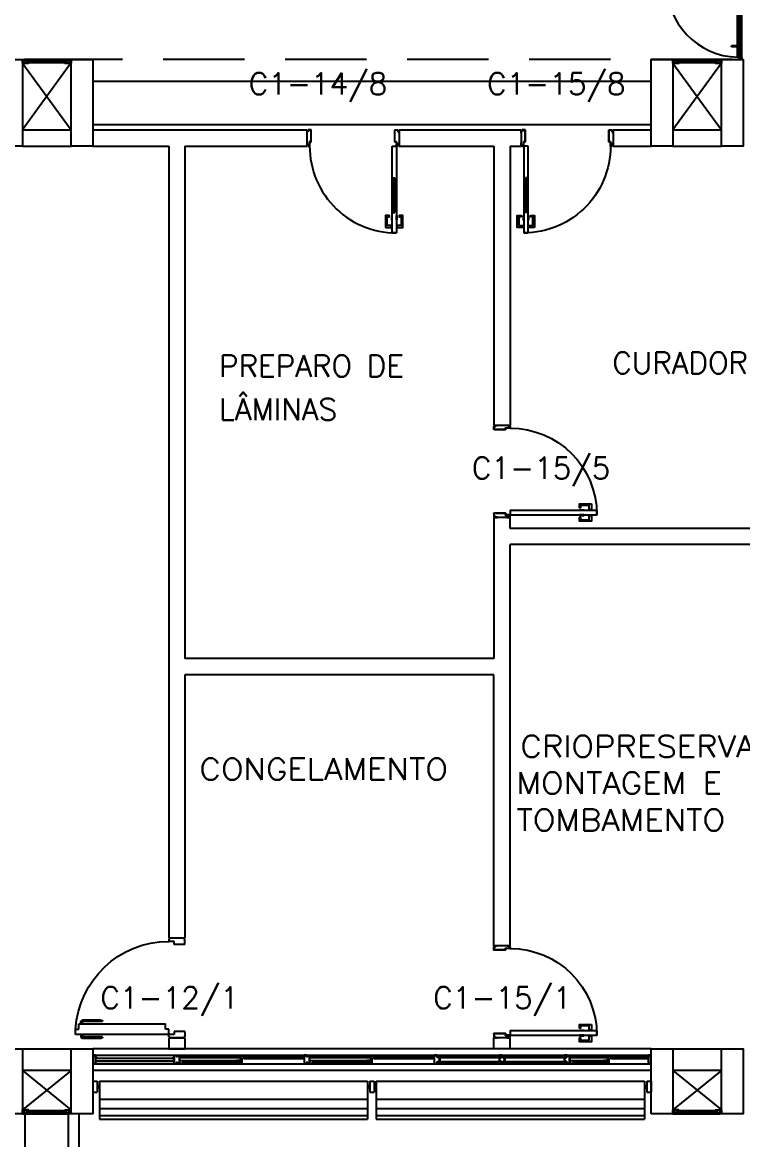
# Model space of a CAD drawing. Header units: millimetres. Extents: x 1887 to 2405, y 1100 to 1335.
# Drawn here: x 2081.76 to 2088.4, y 1164.76 to 1175.07 of the extents above; entities that cross this region are included whole.
import ezdxf

# ---------------------------------------------------------------- set-up
doc = ezdxf.new("R2010")
doc.units = ezdxf.units.MM
doc.linetypes.add('HIDDEN', pattern=[0.375, 0.25, -0.125])
for name, color, linetype in [('AR-ALV', 2, 'Continuous'), ('AR-BRISES', 1, 'Continuous'), ('AR-ESQ', 1, 'Continuous'), ('AR-ESTC', 3, 'Continuous'), ('AR-PEITORIL', 1, 'Continuous'), ('AR-PISO', 1, 'Continuous'), ('AR-PORTA', 1, 'Continuous'), ('AR-PROJ', 1, 'HIDDEN'), ('AR-SHAFT', 1, 'Continuous'), ('AR-VIDRO', 1, 'Continuous'), ('BR-LINHAS', 1, 'Continuous'), ('BR-MONTANTE', 242, 'Continuous'), ('BR-PAINEL', 1, 'Continuous'), ('BR-SUPORTE', 1, 'Continuous'), ('DT-ESQ-BAGUETE-C', 2, 'Continuous'), ('DT-ESQ-BAGUETE-V', 1, 'Continuous'), ('DT-ESQ-CHAPA DOBRADA-V', 1, 'Continuous'), ('DT-ESQ-MARCO-V', 1, 'Continuous'), ('DT-ESQ-PERFIL CADEIRA-C', 2, 'Continuous'), ('DT-ESQ-PERFIL CADEIRA-V', 1, 'Continuous'), ('DT-ESQ-PERFIL U SIMPLES-C', 2, 'Continuous'), ('DT-ESQ-PERFIL U-C', 2, 'Continuous'), ('DT-ESQ-PERFIL U-V', 1, 'Continuous'), ('DT-ESQ-VENEZIANA-C', 2, 'Continuous'), ('DT-ESQ-VENEZIANA-V', 2, 'Continuous'), ('DT-ESQ-VIDRO-C', 2, 'Continuous'), ('DT-ESQ-VIDRO-V', 2, 'Continuous'), ('ENDEREÇO', 2, 'Continuous'), ('insercao', 4, 'Continuous'), ('maçaneta', 1, 'Continuous'), ('montantes', 1, 'Continuous'), ('mov', 1, 'Continuous'), ('PM-PERFIL U-C', 2, 'Continuous'), ('PM-VIDRO', 1, 'Continuous'), ('pm1', 2, 'Continuous'), ('pm2', 2, 'Continuous'), ('TEXTO', 2, 'Continuous')]:
    doc.layers.add(name, color=color, linetype=linetype)
doc.styles.add('S16', font='simplex.shx', dxfattribs={"width": 1.1, "height": 0.16})
doc.styles.add('UNB-100', font='simplex.shx', dxfattribs={"height": 0.2})
doc.styles.add('UNB1-100', font='simplex.shx', dxfattribs={"height": 0.2})

# ---------------------------------------------------------------- blocks, each defined once
blk = doc.blocks.new('DET-GS-COBERTURA')
at = {"layer": 'AR-PISO', "linetype": 'Continuous'}
for p, q in [((211.468, -512.989), (210.868, -512.989)), ((210.968, -516.358), (210.968, -512.989)), ((211.368, -516.358), (211.368, -512.989)), ((211.468, -516.358), (211.468, -512.989))]:
    blk.add_line(p, q, dxfattribs=at)
blk = doc.blocks.new('pe80-alv-01p')
at = {"layer": 'maçaneta'}
for p, q in [((-0.165, 0.775), (-0.165, 0.945)), ((-0.13, 0.96), (-0.15, 0.96)), ((-0.15, 0.76), (-0.15, 0.945)), ((-0.13, 0.945), (-0.15, 0.945)), ((-0.03, 0.96), (-0.01, 0.96)), ((-0.03, 0.945), (-0.01, 0.945)), ((-0.01, 0.76), (-0.01, 0.945)), ((0.005, 0.775), (0.005, 0.945))]:
    blk.add_line(p, q, dxfattribs=at)
for centre, start, end in [((-0.15, 0.945), 90, 180), ((-0.01, 0.945), 360, 90), ((-0.15, 0.775), 180, 270), ((-0.01, 0.775), 270, 360)]:
    blk.add_arc(centre, 0.015, start, end, dxfattribs=at)
at = {"layer": 'mov'}
blk.add_arc((-0.03, 0.15), 0.86, 93.333, 180, dxfattribs=at)
at = {"layer": 'pm1'}
for p, q in [((-0.13, 0.98), (-0.13, 0.18)), ((-0.08, 0.98), (-0.13, 0.98)), ((-0.03, 1.01), (-0.08, 1.01)), ((-0.08, 1.01), (-0.08, 0.98)), ((-0.03, 1.01), (-0.03, 1.01)), ((-0.03, 0.15), (-0.03, 1.01)), ((-0.91, 0.14), (-0.92, 0.14)), ((-0.92, 0.01), (-0.92, 0.14)), ((-0.91, 0.15), (-0.89, 0.15)), ((-0.91, 0.15), (-0.91, 0.14)), ((-0.89, 0.1), (-0.89, 0.15)), ((-0.08, 0.18), (-0.13, 0.18)), ((-0.08, 0.15), (-0.08, 0.18)), ((-0.03, 0.15), (-0.08, 0.15)), ((-0.01, 0.15), (-0.03, 0.15)), ((-0.03, 0.1), (-0.03, 0.15)), ((-0.03, 0.15), (-0.03, 0.15)), ((-0.01, 0.15), (-0.01, 0.14)), ((0.01, 0.15), (0.01, 0.15)), ((-0.91, 0.01), (-0.92, 0.01)), ((-0.91, 0), (-0.91, 0.01)), ((-0.86, 0.1), (-0.89, 0.1)), ((-0.86, 0), (-0.86, 0.1)), ((-0.86, 0), (-0.86, 0)), ((-0.06, 0), (-0.06, 0.1)), ((-0.06, 0.1), (-0.03, 0.1)), ((-0.06, 0), (-0.06, 0)), ((-0.06, 0), (-0.01, 0)), ((-0.01, 0), (-0.01, 0.01)), ((-0.86, 0), (-0.91, 0))]:
    blk.add_line(p, q, dxfattribs=at)
at = {"layer": 'pm2'}
for p, q in [((-0.01, 0.14), (0, 0.14)), ((0, 0.01), (0, 0.14)), ((-0.01, 0.01), (0, 0.01))]:
    blk.add_line(p, q, dxfattribs=at)
blk = doc.blocks.new('EF51-P')
at = {"layer": 'DT-ESQ-BAGUETE-C', "ltscale": 0.1}
for points in [[(1.41, -0.08), (1.3965, -0.08), (1.3965, -0.0785), (1.4095, -0.0785, 0.4142136), (1.41, -0.078), (1.41, -0.067, 0.4142136), (1.4095, -0.0665), (1.3965, -0.0665), (1.3965, -0.065), (1.41, -0.065, -0.4142136), (1.4115, -0.0665), (1.4115, -0.0785, -0.4142136)], [(1.9015, -0.08), (1.915, -0.08), (1.915, -0.0785), (1.902, -0.0785, -0.4142136), (1.9015, -0.078), (1.9015, -0.067, -0.4142136), (1.902, -0.0665), (1.915, -0.0665), (1.915, -0.065), (1.9015, -0.065, 0.4142136), (1.9, -0.0665), (1.9, -0.0785, 0.4142136)], [(2.61, -0.08), (2.5965, -0.08), (2.5965, -0.0785), (2.6095, -0.0785, 0.4142136), (2.61, -0.078), (2.61, -0.067, 0.4142136), (2.6095, -0.0665), (2.5965, -0.0665), (2.5965, -0.065), (2.61, -0.065, -0.4142136), (2.6115, -0.0665), (2.6115, -0.0785, -0.4142136)], [(3.1015, -0.08), (3.115, -0.08), (3.115, -0.0785), (3.102, -0.0785, -0.4142136), (3.1015, -0.078), (3.1015, -0.067, -0.4142136), (3.102, -0.0665), (3.115, -0.0665), (3.115, -0.065), (3.1015, -0.065, 0.4142136), (3.1, -0.0665), (3.1, -0.0785, 0.4142136)], [(4.7975, -0.08), (4.784, -0.08), (4.784, -0.0785), (4.797, -0.0785, 0.4142136), (4.7975, -0.078), (4.7975, -0.067, 0.4142136), (4.797, -0.0665), (4.784, -0.0665), (4.784, -0.065), (4.7975, -0.065, -0.4142136), (4.799, -0.0665), (4.799, -0.0785, -0.4142136)], [(5.0765, -0.08), (5.09, -0.08), (5.09, -0.0785), (5.077, -0.0785, -0.4142136), (5.0765, -0.078), (5.0765, -0.067, -0.4142136), (5.077, -0.0665), (5.09, -0.0665), (5.09, -0.065), (5.0765, -0.065, 0.4142136), (5.075, -0.0665), (5.075, -0.0785, 0.4142136)], [(0.8485, -0.125), (0.835, -0.125), (0.835, -0.1235), (0.848, -0.1235, 0.4142136), (0.8485, -0.123), (0.8485, -0.112, 0.4142136), (0.848, -0.1115), (0.835, -0.1115), (0.835, -0.11), (0.8485, -0.11, -0.4142136), (0.85, -0.1115), (0.85, -0.1235, -0.4142136)], [(1.3265, -0.125), (1.34, -0.125), (1.34, -0.1235), (1.327, -0.1235, -0.4142136), (1.3265, -0.123), (1.3265, -0.112, -0.4142136), (1.327, -0.1115), (1.34, -0.1115), (1.34, -0.11), (1.3265, -0.11, 0.4142136), (1.325, -0.1115), (1.325, -0.1235, 0.4142136)], [(2.0485, -0.125), (2.035, -0.125), (2.035, -0.1235), (2.048, -0.1235, 0.4142136), (2.0485, -0.123), (2.0485, -0.112, 0.4142136), (2.048, -0.1115), (2.035, -0.1115), (2.035, -0.11), (2.0485, -0.11, -0.4142136), (2.05, -0.1115), (2.05, -0.1235, -0.4142136)], [(2.5265, -0.125), (2.54, -0.125), (2.54, -0.1235), (2.527, -0.1235, -0.4142136), (2.5265, -0.123), (2.5265, -0.112, -0.4142136), (2.527, -0.1115), (2.54, -0.1115), (2.54, -0.11), (2.5265, -0.11, 0.4142136), (2.525, -0.1115), (2.525, -0.1235, 0.4142136)], [(4.4485, -0.125), (4.435, -0.125), (4.435, -0.1235), (4.448, -0.1235, 0.4142136), (4.4485, -0.123), (4.4485, -0.112, 0.4142136), (4.448, -0.1115), (4.435, -0.1115), (4.435, -0.11), (4.4485, -0.11, -0.4142136), (4.45, -0.1115), (4.45, -0.1235, -0.4142136)], [(4.714, -0.125), (4.7275, -0.125), (4.7275, -0.1235), (4.7145, -0.1235, -0.4142136), (4.714, -0.123), (4.714, -0.112, -0.4142136), (4.7145, -0.1115), (4.7275, -0.1115), (4.7275, -0.11), (4.714, -0.11, 0.4142136), (4.7125, -0.1115), (4.7125, -0.1235, 0.4142136)]]:
    blk.add_lwpolyline(points, format="xyb", close=True, dxfattribs=at)
at = {"layer": 'DT-ESQ-BAGUETE-V', "ltscale": 0.1}
for p, q in [((1.41, -0.065), (1.9015, -0.065)), ((2.61, -0.065), (3.1015, -0.065)), ((4.7975, -0.065), (5.0765, -0.065)), ((0.8485, -0.11), (1.3265, -0.11)), ((2.0485, -0.11), (2.5265, -0.11)), ((4.4485, -0.11), (4.714, -0.11))]:
    blk.add_line(p, q, dxfattribs=at)
at = {"layer": 'DT-ESQ-CHAPA DOBRADA-V', "ltscale": 0.1}
for p, q in [((0.8, -0.077), (1.3615, -0.077)), ((0.8, -0.08), (1.3615, -0.08)), ((2, -0.077), (2.5615, -0.077)), ((2, -0.08), (2.5615, -0.08)), ((4.4, -0.077), (4.749, -0.077)), ((4.4, -0.08), (4.749, -0.08))]:
    blk.add_line(p, q, dxfattribs=at)
at = {"layer": 'DT-ESQ-MARCO-V', "ltscale": 0.1}
for p, q in [((0.0235, -0.06), (0.7515, -0.06)), ((3.1985, -0.06), (3.7515, -0.06)), ((3.7985, -0.06), (4.3515, -0.06)), ((0.0235, -0.14), (0.7515, -0.14)), ((3.1985, -0.14), (3.7515, -0.14)), ((3.7985, -0.14), (4.3515, -0.14))]:
    blk.add_line(p, q, dxfattribs=at)
at = {"layer": 'DT-ESQ-PERFIL CADEIRA-C', "ltscale": 0.1}
for p, q in [((1.3635, -0.0885), (1.41, -0.0885)), ((1.95, -0.0885), (1.9015, -0.0885)), ((2.5635, -0.0885), (2.61, -0.0885)), ((3.15, -0.0885), (3.1015, -0.0885)), ((4.751, -0.0885), (4.7975, -0.0885)), ((5.125, -0.0885), (5.0765, -0.0885)), ((0.8, -0.1335), (0.8485, -0.1335)), ((1.373, -0.1335), (1.3265, -0.1335)), ((2, -0.1335), (2.0485, -0.1335)), ((2.573, -0.1335), (2.5265, -0.1335)), ((4.4, -0.1335), (4.4485, -0.1335)), ((4.7605, -0.1335), (4.714, -0.1335))]:
    blk.add_line(p, q, dxfattribs=at)
for points in [[(1.41, -0.087, -1), (1.41, -0.09), (1.3635, -0.09, -0.4142136), (1.3615, -0.088), (1.3615, -0.067, -0.4142136), (1.3635, -0.065), (1.395, -0.065, -0.4142136), (1.3965, -0.0665), (1.3965, -0.087)], [(1.3965, -0.0885, -0.1989127), (1.3954, -0.0881, -0.1989133), (1.395, -0.087), (1.395, -0.067, 0.4142136), (1.3945, -0.0665), (1.3635, -0.0665, 0.4142136), (1.363, -0.067), (1.363, -0.088, 0.4142136), (1.3635, -0.0885)], [(1.9015, -0.09), (1.95, -0.09), (1.95, -0.0885), (1.915, -0.0885, 0.1989119), (1.9161, -0.0881, 0.1989128), (1.9165, -0.087), (1.9165, -0.067, -0.4142136), (1.917, -0.0665), (1.95, -0.0665), (1.95, -0.065), (1.9165, -0.065, 0.4142136), (1.915, -0.0665), (1.915, -0.0785), (1.915, -0.08), (1.915, -0.087), (1.9015, -0.087, 1)], [(2.61, -0.087, -1), (2.61, -0.09), (2.5635, -0.09, -0.4142136), (2.5615, -0.088), (2.5615, -0.067, -0.4142136), (2.5635, -0.065), (2.595, -0.065, -0.4142136), (2.5965, -0.0665), (2.5965, -0.087)], [(2.5965, -0.0885, -0.1989127), (2.5954, -0.0881, -0.1989133), (2.595, -0.087), (2.595, -0.067, 0.4142136), (2.5945, -0.0665), (2.5635, -0.0665, 0.4142136), (2.563, -0.067), (2.563, -0.088, 0.4142136), (2.5635, -0.0885)], [(3.1015, -0.09), (3.15, -0.09), (3.15, -0.0885), (3.115, -0.0885, 0.1989119), (3.1161, -0.0881, 0.1989128), (3.1165, -0.087), (3.1165, -0.067, -0.4142136), (3.117, -0.0665), (3.15, -0.0665), (3.15, -0.065), (3.1165, -0.065, 0.4142136), (3.115, -0.0665), (3.115, -0.0785), (3.115, -0.08), (3.115, -0.087), (3.1015, -0.087, 1)], [(4.7975, -0.087, -1), (4.7975, -0.09), (4.751, -0.09, -0.4142136), (4.749, -0.088), (4.749, -0.067, -0.4142136), (4.751, -0.065), (4.7825, -0.065, -0.4142136), (4.784, -0.0665), (4.784, -0.087)], [(4.784, -0.0885, -0.1989127), (4.7829, -0.0881, -0.1989133), (4.7825, -0.087), (4.7825, -0.067, 0.4142136), (4.782, -0.0665), (4.751, -0.0665, 0.4142136), (4.7505, -0.067), (4.7505, -0.088, 0.4142136), (4.751, -0.0885)], [(5.0765, -0.09), (5.125, -0.09), (5.125, -0.0885), (5.09, -0.0885, 0.1989119), (5.0911, -0.0881, 0.1989128), (5.0915, -0.087), (5.0915, -0.067, -0.4142136), (5.092, -0.0665), (5.125, -0.0665), (5.125, -0.065), (5.0915, -0.065, 0.4142136), (5.09, -0.0665), (5.09, -0.0785), (5.09, -0.08), (5.09, -0.087), (5.0765, -0.087, 1)], [(0.8485, -0.135), (0.8, -0.135), (0.8, -0.1335), (0.835, -0.1335, -0.1989119), (0.8339, -0.1331, -0.1989128), (0.8335, -0.132), (0.8335, -0.112, 0.4142136), (0.833, -0.1115), (0.8, -0.1115), (0.8, -0.11), (0.8335, -0.11, -0.4142136), (0.835, -0.1115), (0.835, -0.1235), (0.835, -0.125), (0.835, -0.132), (0.8485, -0.132, -1)], [(1.3265, -0.132, 1), (1.3265, -0.135), (1.373, -0.135, 0.4142136), (1.375, -0.133), (1.375, -0.112, 0.4142136), (1.373, -0.11), (1.3415, -0.11, 0.4142136), (1.34, -0.1115), (1.34, -0.132)], [(1.34, -0.1335, 0.1989127), (1.3411, -0.1331, 0.1989133), (1.3415, -0.132), (1.3415, -0.112, -0.4142136), (1.342, -0.1115), (1.373, -0.1115, -0.4142136), (1.3735, -0.112), (1.3735, -0.133, -0.4142136), (1.373, -0.1335)], [(2.0485, -0.135), (2, -0.135), (2, -0.1335), (2.035, -0.1335, -0.1989119), (2.0339, -0.1331, -0.1989128), (2.0335, -0.132), (2.0335, -0.112, 0.4142136), (2.033, -0.1115), (2, -0.1115), (2, -0.11), (2.0335, -0.11, -0.4142136), (2.035, -0.1115), (2.035, -0.1235), (2.035, -0.125), (2.035, -0.132), (2.0485, -0.132, -1)], [(2.5265, -0.132, 1), (2.5265, -0.135), (2.573, -0.135, 0.4142136), (2.575, -0.133), (2.575, -0.112, 0.4142136), (2.573, -0.11), (2.5415, -0.11, 0.4142136), (2.54, -0.1115), (2.54, -0.132)], [(2.54, -0.1335, 0.1989127), (2.5411, -0.1331, 0.1989133), (2.5415, -0.132), (2.5415, -0.112, -0.4142136), (2.542, -0.1115), (2.573, -0.1115, -0.4142136), (2.5735, -0.112), (2.5735, -0.133, -0.4142136), (2.573, -0.1335)], [(4.4485, -0.135), (4.4, -0.135), (4.4, -0.1335), (4.435, -0.1335, -0.1989119), (4.4339, -0.1331, -0.1989128), (4.4335, -0.132), (4.4335, -0.112, 0.4142136), (4.433, -0.1115), (4.4, -0.1115), (4.4, -0.11), (4.4335, -0.11, -0.4142136), (4.435, -0.1115), (4.435, -0.1235), (4.435, -0.125), (4.435, -0.132), (4.4485, -0.132, -1)], [(4.714, -0.132, 1), (4.714, -0.135), (4.7605, -0.135, 0.4142136), (4.7625, -0.133), (4.7625, -0.112, 0.4142136), (4.7605, -0.11), (4.729, -0.11, 0.4142136), (4.7275, -0.1115), (4.7275, -0.132)], [(4.7275, -0.1335, 0.1989127), (4.7286, -0.1331, 0.1989133), (4.729, -0.132), (4.729, -0.112, -0.4142136), (4.7295, -0.1115), (4.7605, -0.1115, -0.4142136), (4.761, -0.112), (4.761, -0.133, -0.4142136), (4.7605, -0.1335)]]:
    blk.add_lwpolyline(points, format="xyb", close=True, dxfattribs=at)
at = {"layer": 'DT-ESQ-PERFIL CADEIRA-V', "ltscale": 0.1}
for p, q in [((1.395, -0.09), (1.9015, -0.09)), ((2.595, -0.09), (3.1015, -0.09)), ((4.7825, -0.09), (5.0765, -0.09)), ((0.8485, -0.135), (1.3265, -0.135)), ((2.0485, -0.135), (2.5265, -0.135)), ((4.4485, -0.135), (4.714, -0.135))]:
    blk.add_line(p, q, dxfattribs=at)
at = {"layer": 'DT-ESQ-PERFIL U SIMPLES-C', "ltscale": 0.1}
for points in [[(1.3635, -0.102), (1.3715, -0.102), (1.3715, -0.1005), (1.3635, -0.1005, -0.4142136), (1.363, -0.1), (1.363, -0.092, -0.4142136), (1.3635, -0.0915), (1.3715, -0.0915), (1.3715, -0.09), (1.3635, -0.09, 0.4142136), (1.3615, -0.092), (1.3615, -0.1, 0.4142136)], [(1.373, -0.098), (1.365, -0.098), (1.365, -0.0995), (1.373, -0.0995, -0.4142136), (1.3735, -0.1), (1.3735, -0.108, -0.4142136), (1.373, -0.1085), (1.365, -0.1085), (1.365, -0.11), (1.373, -0.11, 0.4142136), (1.375, -0.108), (1.375, -0.1, 0.4142136)], [(2.5635, -0.102), (2.5715, -0.102), (2.5715, -0.1005), (2.5635, -0.1005, -0.4142136), (2.563, -0.1), (2.563, -0.092, -0.4142136), (2.5635, -0.0915), (2.5715, -0.0915), (2.5715, -0.09), (2.5635, -0.09, 0.4142136), (2.5615, -0.092), (2.5615, -0.1, 0.4142136)], [(2.573, -0.098), (2.565, -0.098), (2.565, -0.0995), (2.573, -0.0995, -0.4142136), (2.5735, -0.1), (2.5735, -0.108, -0.4142136), (2.573, -0.1085), (2.565, -0.1085), (2.565, -0.11), (2.573, -0.11, 0.4142136), (2.575, -0.108), (2.575, -0.1, 0.4142136)], [(4.751, -0.102), (4.759, -0.102), (4.759, -0.1005), (4.751, -0.1005, -0.4142136), (4.7505, -0.1), (4.7505, -0.092, -0.4142136), (4.751, -0.0915), (4.759, -0.0915), (4.759, -0.09), (4.751, -0.09, 0.4142136), (4.749, -0.092), (4.749, -0.1, 0.4142136)], [(4.7605, -0.098), (4.7525, -0.098), (4.7525, -0.0995), (4.7605, -0.0995, -0.4142136), (4.761, -0.1), (4.761, -0.108, -0.4142136), (4.7605, -0.1085), (4.7525, -0.1085), (4.7525, -0.11), (4.7605, -0.11, 0.4142136), (4.7625, -0.108), (4.7625, -0.1, 0.4142136)]]:
    blk.add_lwpolyline(points, format="xyb", close=True, dxfattribs=at)
at = {"layer": 'DT-ESQ-PERFIL U-C', "ltscale": 0.1}
for points in [[(0.025, -0.1234), (0.025, -0.086), (0.0385, -0.086, 1), (0.0385, -0.083), (0.025, -0.083), (0.025, -0.0615, 0.4142136), (0.0235, -0.06), (0.0015, -0.06, 0.4142136), (0, -0.0615), (0, -0.075), (0.0015, -0.075), (0.0015, -0.0615), (0.0235, -0.0615), (0.0235, -0.083, 0.4142136), (0.025, -0.0845, 0.4142136), (0.0235, -0.086), (0.0235, -0.1234), (0.0235, -0.1385), (0.0015, -0.1385), (0.0015, -0.125), (0, -0.125), (0, -0.1385, 0.4142136), (0.0015, -0.14), (0.0235, -0.14, 0.4142136), (0.025, -0.1385)], [(0.04, -0.086), (0.0265, -0.086, 0.4142136), (0.025, -0.0875), (0.025, -0.1145, 0.4142136), (0.0265, -0.116), (0.04, -0.116), (0.04, -0.1145), (0.0265, -0.1145), (0.0265, -0.0875), (0.04, -0.0875)], [(0.75, -0.1234), (0.75, -0.086), (0.7365, -0.086, -1), (0.7365, -0.083), (0.75, -0.083), (0.75, -0.0615, -0.4142136), (0.7515, -0.06), (0.7735, -0.06, -0.4142136), (0.775, -0.0615), (0.775, -0.075), (0.7735, -0.075), (0.7735, -0.0615), (0.7515, -0.0615), (0.7515, -0.083, -0.4142136), (0.75, -0.0845, -0.4142136), (0.7515, -0.086), (0.7515, -0.1234), (0.7515, -0.1385), (0.7735, -0.1385), (0.7735, -0.125), (0.775, -0.125), (0.775, -0.1385, -0.4142136), (0.7735, -0.14), (0.7515, -0.14, -0.4142136), (0.75, -0.1385)], [(0.735, -0.086), (0.7485, -0.086, -0.4142136), (0.75, -0.0875), (0.75, -0.1145, -0.4142136), (0.7485, -0.116), (0.735, -0.116), (0.735, -0.1145), (0.7485, -0.1145), (0.7485, -0.0875), (0.735, -0.0875)], [(0.775, -0.0615, -0.4142136), (0.7765, -0.06), (0.7985, -0.06, -0.4142136), (0.8, -0.0615), (0.8, -0.1385, -0.4142136), (0.7985, -0.14), (0.7765, -0.14, -0.4142136), (0.775, -0.1385), (0.775, -0.125), (0.7765, -0.125), (0.7765, -0.138, 0.4142136), (0.777, -0.1385), (0.798, -0.1385, 0.4142136), (0.7985, -0.138), (0.7985, -0.062, 0.4142136), (0.798, -0.0615), (0.777, -0.0615, 0.4142136), (0.7765, -0.062), (0.7765, -0.075), (0.775, -0.075)], [(1.975, -0.0615, 0.4142136), (1.9735, -0.06), (1.9515, -0.06, 0.4142136), (1.95, -0.0615), (1.95, -0.1385, 0.4142136), (1.9515, -0.14), (1.9735, -0.14, 0.4142136), (1.975, -0.1385), (1.975, -0.125), (1.9735, -0.125), (1.9735, -0.138, -0.4142136), (1.973, -0.1385), (1.952, -0.1385, -0.4142136), (1.9515, -0.138), (1.9515, -0.062, -0.4142136), (1.952, -0.0615), (1.973, -0.0615, -0.4142136), (1.9735, -0.062), (1.9735, -0.075), (1.975, -0.075)], [(1.975, -0.0615, -0.4142136), (1.9765, -0.06), (1.9985, -0.06, -0.4142136), (2, -0.0615), (2, -0.1385, -0.4142136), (1.9985, -0.14), (1.9765, -0.14, -0.4142136), (1.975, -0.1385), (1.975, -0.125), (1.9765, -0.125), (1.9765, -0.138, 0.4142136), (1.977, -0.1385), (1.998, -0.1385, 0.4142136), (1.9985, -0.138), (1.9985, -0.062, 0.4142136), (1.998, -0.0615), (1.977, -0.0615, 0.4142136), (1.9765, -0.062), (1.9765, -0.075), (1.975, -0.075)], [(3.175, -0.0615, 0.4142136), (3.1735, -0.06), (3.1515, -0.06, 0.4142136), (3.15, -0.0615), (3.15, -0.1385, 0.4142136), (3.1515, -0.14), (3.1735, -0.14, 0.4142136), (3.175, -0.1385), (3.175, -0.125), (3.1735, -0.125), (3.1735, -0.138, -0.4142136), (3.173, -0.1385), (3.152, -0.1385, -0.4142136), (3.1515, -0.138), (3.1515, -0.062, -0.4142136), (3.152, -0.0615), (3.173, -0.0615, -0.4142136), (3.1735, -0.062), (3.1735, -0.075), (3.175, -0.075)], [(3.2, -0.1285), (3.2, -0.1385, -0.4142136), (3.1985, -0.14), (3.1765, -0.14, -0.4142136), (3.175, -0.1385), (3.175, -0.125), (3.1765, -0.125), (3.1765, -0.138, 0.4142136), (3.177, -0.1385), (3.198, -0.1385, 0.4142136), (3.1985, -0.138), (3.1985, -0.1285), (3.1855, -0.1285, -0.4142136), (3.184, -0.127), (3.184, -0.117, -0.4142136), (3.1855, -0.1155), (3.1985, -0.1155), (3.1985, -0.0845), (3.1855, -0.0845, -0.4142136), (3.184, -0.083), (3.184, -0.073, -0.4142136), (3.1855, -0.0715), (3.1985, -0.0715), (3.1985, -0.062, 0.4142136), (3.198, -0.0615), (3.177, -0.0615, 0.4142136), (3.1765, -0.062), (3.1765, -0.075), (3.175, -0.075), (3.175, -0.0615, -0.4142136), (3.1765, -0.06), (3.1985, -0.06, -0.4142136), (3.2, -0.0615), (3.2, -0.0715, -0.4142136), (3.1985, -0.073), (3.1855, -0.073), (3.1855, -0.083), (3.1985, -0.083), (3.1985, -0.083, -0.4142136), (3.2, -0.0845), (3.2, -0.1155, -0.4142136), (3.1985, -0.117), (3.1985, -0.117), (3.1855, -0.117), (3.1855, -0.127), (3.1985, -0.127, -0.4142136)], [(3.75, -0.1285), (3.75, -0.1385, 0.4142136), (3.7515, -0.14), (3.7735, -0.14, 0.4142136), (3.775, -0.1385), (3.775, -0.125), (3.7735, -0.125), (3.7735, -0.138, -0.4142136), (3.773, -0.1385), (3.752, -0.1385, -0.4142136), (3.7515, -0.138), (3.7515, -0.1285), (3.7645, -0.1285, 0.4142136), (3.766, -0.127), (3.766, -0.117, 0.4142136), (3.7645, -0.1155), (3.7515, -0.1155), (3.7515, -0.0845), (3.7645, -0.0845, 0.4142136), (3.766, -0.083), (3.766, -0.073, 0.4142136), (3.7645, -0.0715), (3.7515, -0.0715), (3.7515, -0.062, -0.4142136), (3.752, -0.0615), (3.773, -0.0615, -0.4142136), (3.7735, -0.062), (3.7735, -0.075), (3.775, -0.075), (3.775, -0.0615, 0.4142136), (3.7735, -0.06), (3.7515, -0.06, 0.4142136), (3.75, -0.0615), (3.75, -0.0715, 0.4142136), (3.7515, -0.073), (3.7645, -0.073), (3.7645, -0.083), (3.7515, -0.083), (3.7515, -0.083, 0.4142136), (3.75, -0.0845), (3.75, -0.1155, 0.4142136), (3.7515, -0.117), (3.7515, -0.117), (3.7645, -0.117), (3.7645, -0.127), (3.7515, -0.127, 0.4142136)], [(3.8, -0.1285), (3.8, -0.1385, -0.4142136), (3.7985, -0.14), (3.7765, -0.14, -0.4142136), (3.775, -0.1385), (3.775, -0.125), (3.7765, -0.125), (3.7765, -0.138, 0.4142136), (3.777, -0.1385), (3.798, -0.1385, 0.4142136), (3.7985, -0.138), (3.7985, -0.1285), (3.7855, -0.1285, -0.4142136), (3.784, -0.127), (3.784, -0.117, -0.4142136), (3.7855, -0.1155), (3.7985, -0.1155), (3.7985, -0.0845), (3.7855, -0.0845, -0.4142136), (3.784, -0.083), (3.784, -0.073, -0.4142136), (3.7855, -0.0715), (3.7985, -0.0715), (3.7985, -0.062, 0.4142136), (3.798, -0.0615), (3.777, -0.0615, 0.4142136), (3.7765, -0.062), (3.7765, -0.075), (3.775, -0.075), (3.775, -0.0615, -0.4142136), (3.7765, -0.06), (3.7985, -0.06, -0.4142136), (3.8, -0.0615), (3.8, -0.0715, -0.4142136), (3.7985, -0.073), (3.7855, -0.073), (3.7855, -0.083), (3.7985, -0.083), (3.7985, -0.083, -0.4142136), (3.8, -0.0845), (3.8, -0.1155, -0.4142136), (3.7985, -0.117), (3.7985, -0.117), (3.7855, -0.117), (3.7855, -0.127), (3.7985, -0.127, -0.4142136)], [(4.35, -0.1285), (4.35, -0.1385, 0.4142136), (4.3515, -0.14), (4.3735, -0.14, 0.4142136), (4.375, -0.1385), (4.375, -0.125), (4.3735, -0.125), (4.3735, -0.138, -0.4142136), (4.373, -0.1385), (4.352, -0.1385, -0.4142136), (4.3515, -0.138), (4.3515, -0.1285), (4.3645, -0.1285, 0.4142136), (4.366, -0.127), (4.366, -0.117, 0.4142136), (4.3645, -0.1155), (4.3515, -0.1155), (4.3515, -0.0845), (4.3645, -0.0845, 0.4142136), (4.366, -0.083), (4.366, -0.073, 0.4142136), (4.3645, -0.0715), (4.3515, -0.0715), (4.3515, -0.062, -0.4142136), (4.352, -0.0615), (4.373, -0.0615, -0.4142136), (4.3735, -0.062), (4.3735, -0.075), (4.375, -0.075), (4.375, -0.0615, 0.4142136), (4.3735, -0.06), (4.3515, -0.06, 0.4142136), (4.35, -0.0615), (4.35, -0.0715, 0.4142136), (4.3515, -0.073), (4.3645, -0.073), (4.3645, -0.083), (4.3515, -0.083), (4.3515, -0.083, 0.4142136), (4.35, -0.0845), (4.35, -0.1155, 0.4142136), (4.3515, -0.117), (4.3515, -0.117), (4.3645, -0.117), (4.3645, -0.127), (4.3515, -0.127, 0.4142136)], [(4.375, -0.0615, -0.4142136), (4.3765, -0.06), (4.3985, -0.06, -0.4142136), (4.4, -0.0615), (4.4, -0.1385, -0.4142136), (4.3985, -0.14), (4.3765, -0.14, -0.4142136), (4.375, -0.1385), (4.375, -0.125), (4.3765, -0.125), (4.3765, -0.138, 0.4142136), (4.377, -0.1385), (4.398, -0.1385, 0.4142136), (4.3985, -0.138), (4.3985, -0.062, 0.4142136), (4.398, -0.0615), (4.377, -0.0615, 0.4142136), (4.3765, -0.062), (4.3765, -0.075), (4.375, -0.075)], [(5.15, -0.0615, 0.4142136), (5.1485, -0.06), (5.1265, -0.06, 0.4142136), (5.125, -0.0615), (5.125, -0.1385, 0.4142136), (5.1265, -0.14), (5.1485, -0.14, 0.4142136), (5.15, -0.1385), (5.15, -0.125), (5.1485, -0.125), (5.1485, -0.138, -0.4142136), (5.148, -0.1385), (5.127, -0.1385, -0.4142136), (5.1265, -0.138), (5.1265, -0.062, -0.4142136), (5.127, -0.0615), (5.148, -0.0615, -0.4142136), (5.1485, -0.062), (5.1485, -0.075), (5.15, -0.075)]]:
    blk.add_lwpolyline(points, format="xyb", close=True, dxfattribs=at)
for points in [[(0.025, -0.0845), (0.0385, -0.0845)], [(0.75, -0.0845), (0.7365, -0.0845)]]:
    blk.add_lwpolyline(points, dxfattribs=at)
at = {"layer": 'DT-ESQ-PERFIL U-V', "ltscale": 0.1}
for p, q in [((0.7985, -0.06), (1.9515, -0.06)), ((1.9985, -0.06), (3.1515, -0.06)), ((4.3985, -0.06), (5.1265, -0.06)), ((0.7985, -0.14), (1.9515, -0.14)), ((1.9985, -0.14), (3.1515, -0.14)), ((4.3985, -0.14), (5.1265, -0.14))]:
    blk.add_line(p, q, dxfattribs=at)
at = {"layer": 'DT-ESQ-VENEZIANA-C', "ltscale": 0.1}
for p, q in [((0.0265, -0.113), (0.7485, -0.113)), ((0.0265, -0.1145), (0.7485, -0.1145))]:
    blk.add_line(p, q, dxfattribs=at)
at = {"layer": 'DT-ESQ-VENEZIANA-V', "ltscale": 0.1}
blk.add_line((0.0265, -0.0875), (0.7485, -0.0875), dxfattribs=at)
at = {"layer": 'DT-ESQ-VIDRO-C', "ltscale": 0.1}
for points in [[(1.9125, -0.085), (1.9125, -0.082), (1.399, -0.082), (1.399, -0.085)], [(3.1125, -0.085), (3.1125, -0.082), (2.599, -0.082), (2.599, -0.085)], [(3.7625, -0.081), (3.7625, -0.075), (3.1875, -0.075), (3.1875, -0.081)], [(4.3625, -0.081), (4.3625, -0.075), (3.7875, -0.075), (3.7875, -0.081)], [(5.0875, -0.085), (5.0875, -0.082), (4.7865, -0.082), (4.7865, -0.085)], [(0.838, -0.13), (0.838, -0.127), (1.337, -0.127), (1.337, -0.13)], [(2.038, -0.13), (2.038, -0.127), (2.537, -0.127), (2.537, -0.13)], [(4.438, -0.13), (4.438, -0.127), (4.7245, -0.127), (4.7245, -0.13)]]:
    blk.add_lwpolyline(points, close=True, dxfattribs=at)
at = {"layer": 'DT-ESQ-VIDRO-V', "ltscale": 0.1}
for points in [[(3.7625, -0.119), (3.7625, -0.125), (3.1875, -0.125), (3.1875, -0.119)], [(4.3625, -0.119), (4.3625, -0.125), (3.7875, -0.125), (3.7875, -0.119)]]:
    blk.add_lwpolyline(points, close=True, dxfattribs=at)
blk = doc.blocks.new('EF01-P')
at = {"layer": 'DT-ESQ-BAGUETE-C', "ltscale": 0.1}
for points in [[(0.002, 0.035), (0.015, 0.035), (0.015, 0.033), (0.002, 0.033), (0.002, 0.005), (0.015, 0.005), (0.015, 0.004), (0.002, 0.004, -0.414214), (0, 0.005), (0, 0.033, -0.414214)], [(0.448, 0.035), (0.435, 0.035), (0.435, 0.033), (0.448, 0.033), (0.448, 0.005), (0.435, 0.005), (0.435, 0.004), (0.448, 0.004, 0.414214), (0.45, 0.005), (0.45, 0.033, 0.414214)]]:
    blk.add_lwpolyline(points, format="xyb", close=True, dxfattribs=at)
at = {"layer": 'DT-ESQ-PERFIL CADEIRA-C', "color": 2, "ltscale": 0.1}
for points in [[(0.01, 0.002), (0.01, 0.003), (0.002, 0.003, 1), (0.002, 0), (0.015, 0, 0.414214), (0.016, 0.002), (0.016, 0.033), (0.043, 0.033)], [(0.407, 0.006), (0.432, 0.006), (0.432, 0.016), (0.433, 0.016), (0.433, 0.006, -0.414214), (0.432, 0.005), (0.407, 0.005), (0.394, 0.005, -1), (0.394, 0.008), (0.407, 0.008), (0.407, 0.02), (0.407, 0.032), (0.394, 0.032, -1), (0.394, 0.035), (0.407, 0.035), (0.433, 0.035, -0.414214), (0.435, 0.033), (0.435, 0.002), (0.448, 0.002)]]:
    blk.add_lwpolyline(points, format="xyb", dxfattribs=at)
at = {"layer": 'DT-ESQ-PERFIL CADEIRA-C', "ltscale": 0.1}
for points in [[(0.043, 0.006), (0.018, 0.006), (0.018, 0.016), (0.016, 0.016), (0.016, 0.006, 0.414214), (0.018, 0.005), (0.043, 0.005), (0.056, 0.005, 1), (0.056, 0.008), (0.043, 0.008), (0.043, 0.02), (0.043, 0.032), (0.056, 0.032, 1), (0.056, 0.035), (0.043, 0.035), (0.016, 0.035, 0.414214), (0.015, 0.033), (0.015, 0.002), (0.002, 0.002)], [(0.041, 0.02), (0.041, 0.032, -0.414214), (0.043, 0.033), (0.056, 0.033)], [(0.041, 0.02), (0.041, 0.008, 0.414214), (0.043, 0.006), (0.056, 0.006)], [(0.408, 0.02), (0.408, 0.032, 0.414214), (0.407, 0.033), (0.394, 0.033)], [(0.408, 0.02), (0.408, 0.008, -0.414214), (0.407, 0.006), (0.394, 0.006)], [(0.44, 0.002), (0.44, 0.003), (0.448, 0.003, -1), (0.448, 0), (0.435, 0, -0.414214), (0.433, 0.002), (0.433, 0.033), (0.407, 0.033)]]:
    blk.add_lwpolyline(points, format="xyb", dxfattribs=at)
at = {"layer": 'DT-ESQ-PERFIL CADEIRA-V', "ltscale": 0.1}
blk.add_line((0.015, 0), (0.435, 0), dxfattribs=at)
at = {"layer": 'DT-ESQ-VENEZIANA-C', "ltscale": 0.1}
for p, q in [((0.043, 0.011), (0.407, 0.011)), ((0.043, 0.009), (0.407, 0.009))]:
    blk.add_line(p, q, dxfattribs=at)
at = {"layer": 'DT-ESQ-VENEZIANA-V', "ltscale": 0.1}
blk.add_line((0.043, 0.031), (0.407, 0.031), dxfattribs=at)
blk = doc.blocks.new('PV1')
at = {"layer": 'AR-VIDRO'}
for p, q in [((0.682, 0.02), (0.005, 0.02)), ((0.682, 0.005), (0.005, 0.005)), ((0.022, 0.044), (0.022, 0.029)), ((0.022, 0.044), (0.688, 0.044)), ((0.022, 0.029), (0.688, 0.029)), ((2.703, 0.044), (2.037, 0.044)), ((2.703, 0.029), (2.037, 0.029)), ((2.043, 0.02), (2.72, 0.02)), ((2.043, 0.005), (2.72, 0.005)), ((2.703, 0.044), (2.703, 0.029))]:
    blk.add_line(p, q, dxfattribs=at)
at = {"layer": 'maçaneta'}
for p, q in [((0.112, 0.044), (0.112, 0.049)), ((0.112, 0.049), (0.132, 0.049)), ((0.117, 0.099), (0.127, 0.099)), ((0.117, 0.049), (0.117, 0.099)), ((0.127, 0.049), (0.127, 0.099)), ((0.132, 0.044), (0.132, 0.049)), ((2.613, 0.049), (2.593, 0.049)), ((2.593, 0.044), (2.593, 0.049)), ((2.598, 0.049), (2.598, 0.099)), ((2.608, 0.099), (2.598, 0.099)), ((2.608, 0.049), (2.608, 0.099)), ((2.613, 0.044), (2.613, 0.049))]:
    blk.add_line(p, q, dxfattribs=at)
at = {"layer": 'montantes'}
for p, q in [((0, 0), (0, 0.025)), ((0, 0.025), (0.02, 0.025)), ((0, 0), (0.02, 0)), ((0.005, 0.005), (0.005, 0.02)), ((0.02, 0.02), (0.02, 0.025)), ((0.02, 0), (0.02, 0.005)), ((0.642, 0.049), (0.692, 0.049)), ((0.642, 0.025), (0.692, 0.025)), ((0.688, 0.025), (0.668, 0.025)), ((0.668, 0.02), (0.668, 0.025)), ((0.668, 0), (0.668, 0.005)), ((0.688, 0), (0.668, 0)), ((0.682, 0.005), (0.682, 0.02)), ((0.688, 0.044), (0.688, 0.029)), ((0.688, 0), (0.688, 0.025)), ((0.692, 0.049), (0.692, 0.025)), ((2.033, 0.049), (2.033, 0.025)), ((2.082, 0.049), (2.033, 0.049)), ((2.082, 0.025), (2.033, 0.025)), ((2.037, 0.044), (2.037, 0.029)), ((2.037, 0.025), (2.057, 0.025)), ((2.037, 0), (2.037, 0.025)), ((2.037, 0), (2.057, 0)), ((2.043, 0.005), (2.043, 0.02)), ((2.057, 0.02), (2.057, 0.025)), ((2.057, 0), (2.057, 0.005)), ((2.705, 0.02), (2.705, 0.025)), ((2.725, 0.025), (2.705, 0.025)), ((2.705, 0), (2.705, 0.005)), ((2.725, 0), (2.705, 0)), ((2.72, 0.005), (2.72, 0.02)), ((2.725, 0), (2.725, 0.025))]:
    blk.add_line(p, q, dxfattribs=at)
for centre in [(0.692, 0.02), (2.033, 0.02)]:
    blk.add_circle(centre, 0.005, dxfattribs=at)
for centre, start, end in [((0.642, 0.044), 90, 180), ((0.642, 0.03), 180, 270), ((2.082, 0.044), 0, 90), ((2.082, 0.03), 270, 0)]:
    blk.add_arc(centre, 0.005, start, end, dxfattribs=at)
at = {"layer": 'mov'}
for centre, start, end in [((0.692, 0.025), 0, 178.3547), ((2.033, 0.025), 1.6453, 180)]:
    blk.add_arc(centre, 0.671, start, end, dxfattribs=at)
blk = doc.blocks.new('BR-MODULO1')
at = {"layer": 'BR-LINHAS'}
for p, q in [((0.06, -0.265), (2.535, -0.265)), ((2.615, -0.265), (5.09, -0.265)), ((0.06, -0.352), (2.535, -0.352)), ((2.615, -0.352), (5.09, -0.352)), ((0.06, -0.415), (2.535, -0.415)), ((2.615, -0.415), (5.09, -0.415))]:
    blk.add_line(p, q, dxfattribs=at)
at = {"layer": 'BR-MONTANTE'}
for p, q in [((0, -0.1), (0, -0.2)), ((0, -0.1), (0.04, -0.1)), ((0.04, -0.1), (0.04, -0.2)), ((2.555, -0.1), (2.595, -0.1)), ((2.555, -0.1), (2.555, -0.2)), ((2.595, -0.1), (2.595, -0.2)), ((5.11, -0.1), (5.11, -0.2)), ((5.11, -0.1), (5.15, -0.1)), ((5.15, -0.1), (5.15, -0.2)), ((0, -0.2), (0.04, -0.2)), ((2.555, -0.2), (2.595, -0.2)), ((5.11, -0.2), (5.15, -0.2))]:
    blk.add_line(p, q, dxfattribs=at)
at = {"layer": 'BR-PAINEL'}
for p, q in [((0.06, -0.1), (2.535, -0.1)), ((0.06, -0.1), (0.06, -0.45)), ((2.535, -0.1), (2.535, -0.45)), ((2.615, -0.1), (2.615, -0.45)), ((2.615, -0.1), (5.09, -0.1)), ((5.09, -0.1), (5.09, -0.45)), ((0.06, -0.45), (2.535, -0.45)), ((2.615, -0.45), (5.09, -0.45))]:
    blk.add_line(p, q, dxfattribs=at)
at = {"layer": 'BR-SUPORTE'}
for p, q in [((0.04, -0.14), (0.06, -0.14)), ((0.04, -0.16), (0.06, -0.16)), ((0.05, -0.14), (0.05, -0.16)), ((2.535, -0.14), (2.555, -0.14)), ((2.535, -0.16), (2.555, -0.16)), ((2.545, -0.14), (2.545, -0.16)), ((2.615, -0.14), (2.595, -0.14)), ((2.615, -0.16), (2.595, -0.16)), ((2.605, -0.14), (2.605, -0.16)), ((5.09, -0.14), (5.11, -0.14)), ((5.09, -0.16), (5.11, -0.16)), ((5.1, -0.14), (5.1, -0.16))]:
    blk.add_line(p, q, dxfattribs=at)
blk = doc.blocks.new('PM3')
at = {"layer": 'maçaneta'}
for points in [[(0.02, 0.825), (-0.035, 0.825), (-0.035, 0.715), (0, 0.715), (0, 0.725), (-0.02, 0.725), (-0.02, 0.804, -0.414214), (-0.019, 0.805), (0.02, 0.805)], [(0.125, 0.825), (0.07, 0.825), (0.07, 0.805), (0.108, 0.805, -0.414214), (0.11, 0.804), (0.11, 0.725), (0.09, 0.725), (0.09, 0.715), (0.125, 0.715)]]:
    blk.add_lwpolyline(points, format="xyb", close=True, dxfattribs=at)
for points in [[(0.02, 0.715), (0.02, 0.755), (0.025, 0.755), (0.025, 0.715)], [(0.07, 0.715), (0.07, 0.755), (0.065, 0.755), (0.065, 0.715)]]:
    blk.add_lwpolyline(points, close=True, dxfattribs=at)
at = {"layer": 'mov'}
blk.add_arc((0.025, 0.075), 0.8, 0, 90, dxfattribs=at)
at = {"layer": 'PM-PERFIL U-C'}
for p, q in [((0, 0.045), (0, 0.063)), ((0.002, 0.045), (0, 0.045)), ((0.001, 0.065), (0.01, 0.065)), ((0.002, 0.063), (0.002, 0.045)), ((0.01, 0.063), (0.002, 0.063)), ((0.01, 0.065), (0.01, 0.073)), ((0.011, 0.075), (0.023, 0.075)), ((0.012, 0.073), (0.012, 0.064)), ((0.023, 0.073), (0.012, 0.073)), ((0.023, 0.033), (0.023, 0.073)), ((0.038, 0.032), (0.024, 0.032)), ((0.025, 0.073), (0.025, 0.034)), ((0.038, 0.034), (0.025, 0.034)), ((0.038, 0.032), (0.038, -0.073)), ((0.04, 0.032), (0.04, -0.074)), ((0.81, 0.032), (0.81, -0.074)), ((0.812, 0.034), (0.825, 0.034)), ((0.812, 0.032), (0.826, 0.032)), ((0.812, 0.032), (0.812, -0.073)), ((0.825, 0.073), (0.825, 0.034)), ((0.839, 0.075), (0.827, 0.075)), ((0.827, 0.073), (0.838, 0.073)), ((0.827, 0.033), (0.827, 0.073)), ((0.838, 0.073), (0.838, 0.064)), ((0.84, 0.065), (0.84, 0.073)), ((0.849, 0.065), (0.84, 0.065)), ((0.84, 0.063), (0.848, 0.063)), ((0.848, 0.063), (0.848, 0.045)), ((0.848, 0.045), (0.85, 0.045)), ((0.85, 0.045), (0.85, 0.063)), ((0, -0.045), (0.002, -0.045)), ((0, -0.064), (0, -0.045)), ((0.01, -0.065), (0.001, -0.065)), ((0.002, -0.045), (0.002, -0.063)), ((0.002, -0.063), (0.01, -0.063)), ((0.01, -0.074), (0.01, -0.065)), ((0.038, -0.075), (0.011, -0.075)), ((0.012, -0.065), (0.012, -0.073)), ((0.012, -0.073), (0.038, -0.073)), ((0.838, -0.073), (0.812, -0.073)), ((0.812, -0.075), (0.839, -0.075)), ((0.838, -0.065), (0.838, -0.073)), ((0.848, -0.063), (0.84, -0.063)), ((0.84, -0.074), (0.84, -0.065)), ((0.84, -0.065), (0.849, -0.065)), ((0.85, -0.045), (0.848, -0.045)), ((0.848, -0.045), (0.848, -0.063)), ((0.85, -0.064), (0.85, -0.045))]:
    blk.add_line(p, q, dxfattribs=at)
for centre, start, end in [((0.001, 0.063), 90, 180), ((0.011, 0.073), 90, 180), ((0.01, 0.064), 270, 0), ((0.023, 0.073), 360, 90), ((0.024, 0.033), 180, 270), ((0.038, 0.032), 0, 90), ((0.812, 0.032), 90, 180), ((0.827, 0.073), 90, 180), ((0.826, 0.033), 270, 0), ((0.84, 0.064), 180, 270), ((0.839, 0.073), 0, 90), ((0.849, 0.063), 0, 90), ((0.001, -0.064), 180, 270), ((0.01, -0.065), 0, 90), ((0.011, -0.074), 180, 270), ((0.038, -0.074), 269.9386, 0), ((0.812, -0.074), 180, 270.0614), ((0.84, -0.065), 90, 180), ((0.839, -0.074), 270, 0), ((0.849, -0.064), 270, 0)]:
    blk.add_arc(centre, 0.0015, start, end, dxfattribs=at)
at = {"layer": 'pm1'}
blk.add_lwpolyline([(0.065, 0.875), (0.065, 0.075), (0.025, 0.075), (0.025, 0.875)], close=True, dxfattribs=at)
blk = doc.blocks.new('PM3V-B')
at = {"layer": 'maçaneta'}
for points in [[(0.02, 0.9), (-0.035, 0.9), (-0.035, 0.79), (0, 0.79), (0, 0.8), (-0.02, 0.8), (-0.02, 0.879, -0.414214), (-0.018, 0.88), (0.02, 0.88)], [(0.125, 0.9), (0.07, 0.9), (0.07, 0.88), (0.109, 0.88, -0.414214), (0.11, 0.879), (0.11, 0.8), (0.09, 0.8), (0.09, 0.79), (0.125, 0.79)]]:
    blk.add_lwpolyline(points, format="xyb", close=True, dxfattribs=at)
for points in [[(0.02, 0.79), (0.02, 0.83), (0.025, 0.83), (0.025, 0.79)], [(0.07, 0.79), (0.07, 0.83), (0.065, 0.83), (0.065, 0.79)]]:
    blk.add_lwpolyline(points, close=True, dxfattribs=at)
at = {"layer": 'mov'}
blk.add_arc((0.025, 0.15), 0.8, 356.8472, 90, dxfattribs=at)
at = {"layer": 'PM-PERFIL U-C'}
for p, q in [((0, 0.12), (0, 0.139)), ((0.002, 0.12), (0, 0.12)), ((0.002, 0.14), (0.01, 0.14)), ((0.002, 0.138), (0.002, 0.12)), ((0.011, 0.138), (0.002, 0.138)), ((0.01, 0.14), (0.01, 0.149)), ((0.012, 0.15), (0.024, 0.15)), ((0.012, 0.148), (0.012, 0.14)), ((0.023, 0.148), (0.012, 0.148)), ((0.023, 0.109), (0.023, 0.148)), ((0.025, 0.15), (0.025, 0.109)), ((0.025, 0.149), (0.025, 0.109)), ((0.025, 0.109), (0.035, 0.109)), ((0.038, 0.109), (0.025, 0.109)), ((0.038, 0.107), (0.025, 0.107)), ((0.038, 0.107), (0.038, 0.002)), ((0.04, 0.108), (0.04, 0.002)), ((0.81, 0.108), (0.81, 0.002)), ((0.812, 0.109), (0.825, 0.109)), ((0.812, 0.107), (0.826, 0.107)), ((0.812, 0.107), (0.812, 0.002)), ((0.825, 0.109), (0.815, 0.109)), ((0.825, 0.149), (0.825, 0.109)), ((0.839, 0.15), (0.827, 0.15)), ((0.827, 0.148), (0.838, 0.148)), ((0.827, 0.109), (0.827, 0.148)), ((0.838, 0.148), (0.838, 0.14)), ((0.84, 0.14), (0.84, 0.149)), ((0.849, 0.14), (0.84, 0.14)), ((0.84, 0.138), (0.848, 0.138)), ((0.848, 0.138), (0.848, 0.12)), ((0.848, 0.12), (0.85, 0.12)), ((0.85, 0.12), (0.85, 0.139)), ((0, 0.03), (0.002, 0.03)), ((0, 0.012), (0, 0.03)), ((0.002, 0.03), (0.002, 0.012)), ((0.002, 0.012), (0.011, 0.012)), ((0.01, 0.01), (0.002, 0.01)), ((0.01, 0.002), (0.01, 0.01)), ((0.012, 0.011), (0.012, 0.002)), ((0.012, 0.002), (0.038, 0.002)), ((0.038, 0), (0.012, 0)), ((0.838, 0.002), (0.812, 0.002)), ((0.812, 0), (0.839, 0)), ((0.815, 0), (0.84, 0)), ((0.838, 0.011), (0.838, 0.002)), ((0.848, 0.012), (0.84, 0.012)), ((0.84, 0.01), (0.85, 0.01)), ((0.84, 0), (0.84, 0.01)), ((0.84, 0.002), (0.84, 0.01)), ((0.84, 0.01), (0.849, 0.01)), ((0.85, 0.03), (0.848, 0.03)), ((0.848, 0.03), (0.848, 0.012)), ((0.85, 0.012), (0.85, 0.03))]:
    blk.add_line(p, q, dxfattribs=at)
for centre, start, end in [((0.002, 0.139), 90, 180), ((0.012, 0.149), 90, 180), ((0.011, 0.14), 270, 0), ((0.025, 0.109), 180, 270), ((0.024, 0.149), 360, 90), ((0.038, 0.108), 0, 90), ((0.812, 0.108), 90, 180), ((0.827, 0.149), 90, 180), ((0.826, 0.109), 270, 0), ((0.84, 0.14), 180, 270), ((0.839, 0.149), 0, 90), ((0.849, 0.139), 0, 90), ((0.002, 0.012), 180, 270), ((0.012, 0.002), 180, 270), ((0.011, 0.011), 0, 90), ((0.038, 0.002), 269.9386, 0), ((0.812, 0.002), 180, 270.0614), ((0.84, 0.011), 90, 180), ((0.839, 0.002), 270, 0), ((0.849, 0.012), 270, 0)]:
    blk.add_arc(centre, 0.0015, start, end, dxfattribs=at)
at = {"layer": 'PM-VIDRO'}
for p, q in [((0.04, 0.45), (0.04, 0.75)), ((0.05, 0.75), (0.05, 0.45))]:
    blk.add_line(p, q, dxfattribs=at)
at = {"layer": 'pm1'}
for p, q in [((0.025, 0.95), (0.065, 0.95)), ((0.025, 0.75), (0.025, 0.95)), ((0.065, 0.95), (0.065, 0.76)), ((0.04, 0.75), (0.025, 0.75)), ((0.065, 0.76), (0.04, 0.76)), ((0.04, 0.75), (0.04, 0.76)), ((0.05, 0.76), (0.05, 0.75)), ((0.065, 0.75), (0.05, 0.75)), ((0.065, 0.76), (0.065, 0.75)), ((0.025, 0.15), (0.025, 0.45)), ((0.04, 0.45), (0.025, 0.45)), ((0.04, 0.44), (0.04, 0.45)), ((0.065, 0.44), (0.04, 0.44)), ((0.065, 0.45), (0.05, 0.45)), ((0.05, 0.45), (0.05, 0.44)), ((0.065, 0.45), (0.065, 0.44)), ((0.065, 0.44), (0.065, 0.15)), ((0.065, 0.15), (0.025, 0.15))]:
    blk.add_line(p, q, dxfattribs=at)
at = {"layer": 'pm2'}
for p, q in [((0.025, 0.45), (0.025, 0.75)), ((0.065, 0.75), (0.065, 0.45))]:
    blk.add_line(p, q, dxfattribs=at)
blk = doc.blocks.new('EF01C-P')
at = {"layer": 'DT-ESQ-BAGUETE-C', "ltscale": 0.1}
for points in [[(0.002, 0.035), (0.015, 0.035), (0.015, 0.033), (0.002, 0.033), (0.002, 0.005), (0.015, 0.005), (0.015, 0.004), (0.002, 0.004, -0.414214), (0, 0.005), (0, 0.033, -0.414214)], [(0.448, 0.035), (0.435, 0.035), (0.435, 0.033), (0.448, 0.033), (0.448, 0.005), (0.435, 0.005), (0.435, 0.004), (0.448, 0.004, 0.414214), (0.45, 0.005), (0.45, 0.033, 0.414214)]]:
    blk.add_lwpolyline(points, format="xyb", close=True, dxfattribs=at)
at = {"layer": 'DT-ESQ-PERFIL CADEIRA-C', "ltscale": 0.1}
for points in [[(0.01, 0.002), (0.01, 0.003), (0.002, 0.003, 1), (0.002, 0), (0.015, 0, 0.414214), (0.016, 0.002), (0.016, 0.033), (0.043, 0.033)], [(0.043, 0.006), (0.018, 0.006), (0.018, 0.016), (0.016, 0.016), (0.016, 0.006, 0.414214), (0.018, 0.005), (0.043, 0.005), (0.056, 0.005, 1), (0.056, 0.008), (0.043, 0.008), (0.043, 0.02), (0.043, 0.032), (0.056, 0.032, 1), (0.056, 0.035), (0.043, 0.035), (0.016, 0.035, 0.414214), (0.015, 0.033), (0.015, 0.002), (0.002, 0.002)], [(0.041, 0.02), (0.041, 0.032, -0.414214), (0.043, 0.033), (0.056, 0.033)], [(0.041, 0.02), (0.041, 0.008, 0.414214), (0.043, 0.006), (0.056, 0.006)], [(0.407, 0.006), (0.432, 0.006), (0.432, 0.016), (0.433, 0.016), (0.433, 0.006, -0.414214), (0.432, 0.005), (0.407, 0.005), (0.394, 0.005, -1), (0.394, 0.008), (0.407, 0.008), (0.407, 0.02), (0.407, 0.032), (0.394, 0.032, -1), (0.394, 0.035), (0.407, 0.035), (0.433, 0.035, -0.414214), (0.435, 0.033), (0.435, 0.002), (0.448, 0.002)], [(0.408, 0.02), (0.408, 0.032, 0.414214), (0.407, 0.033), (0.394, 0.033)], [(0.408, 0.02), (0.408, 0.008, -0.414214), (0.407, 0.006), (0.394, 0.006)], [(0.44, 0.002), (0.44, 0.003), (0.448, 0.003, -1), (0.448, 0), (0.435, 0, -0.414214), (0.433, 0.002), (0.433, 0.033), (0.407, 0.033)]]:
    blk.add_lwpolyline(points, format="xyb", dxfattribs=at)
at = {"layer": 'DT-ESQ-PERFIL CADEIRA-V', "ltscale": 0.1}
blk.add_line((0.015, 0), (0.435, 0), dxfattribs=at)
at = {"layer": 'DT-ESQ-VENEZIANA-C', "ltscale": 0.1}
for p, q in [((0.043, 0.011), (0.407, 0.011)), ((0.043, 0.009), (0.407, 0.009))]:
    blk.add_line(p, q, dxfattribs=at)
at = {"layer": 'DT-ESQ-VENEZIANA-V', "ltscale": 0.1}
blk.add_line((0.043, 0.031), (0.407, 0.031), dxfattribs=at)

msp = doc.modelspace()

# ---------------------------------------------------------------- linework, layer by layer
at = {"layer": 'AR-ALV'}
for p, q in [((2081.76, 1174.073), (2082.21, 1174.073)), ((2082.41, 1174.073), (2084.385, 1174.073)), ((2084.385, 1174.073), (2084.385, 1173.923)), ((2085.235, 1174.073), (2085.235, 1173.923)), ((2085.235, 1174.073), (2086.36, 1174.073)), ((2086.36, 1174.073), (2086.36, 1173.923)), ((2087.21, 1174.073), (2087.21, 1173.923)), ((2087.21, 1174.073), (2087.56, 1174.073)), ((2087.76, 1174.073), (2088.21, 1174.073)), ((2081.76, 1173.923), (2082.21, 1173.923)), ((2082.41, 1173.923), (2083.11, 1173.923)), ((2083.11, 1173.923), (2083.11, 1166.618)), ((2083.26, 1173.923), (2083.26, 1169.198)), ((2083.26, 1173.923), (2084.385, 1173.923)), ((2085.235, 1173.923), (2086.11, 1173.923)), ((2086.11, 1173.923), (2086.11, 1171.348)), ((2086.26, 1173.923), (2086.26, 1171.348)), ((2086.26, 1173.923), (2086.36, 1173.923)), ((2087.21, 1173.923), (2087.56, 1173.923)), ((2087.76, 1173.923), (2088.21, 1173.923)), ((2086.26, 1171.348), (2086.11, 1171.348)), ((2086.11, 1170.498), (2086.11, 1169.198)), ((2086.26, 1170.498), (2086.11, 1170.498)), ((2086.26, 1170.398), (2086.26, 1170.498)), ((2089.359, 1170.398), (2086.26, 1170.398)), ((2089.359, 1170.248), (2086.26, 1170.248)), ((2086.26, 1166.548), (2086.26, 1170.248)), ((2086.11, 1169.198), (2083.26, 1169.198)), ((2083.26, 1169.048), (2083.26, 1166.618)), ((2086.11, 1169.048), (2083.26, 1169.048)), ((2086.11, 1166.548), (2086.11, 1169.048)), ((2083.26, 1166.618), (2083.11, 1166.618)), ((2086.26, 1166.548), (2086.11, 1166.548)), ((2083.11, 1165.698), (2083.11, 1165.598)), ((2083.11, 1165.698), (2083.26, 1165.698)), ((2083.26, 1165.698), (2083.26, 1165.598)), ((2086.11, 1165.598), (2086.11, 1165.698)), ((2086.26, 1165.698), (2086.11, 1165.698)), ((2086.26, 1165.598), (2086.26, 1165.698)), ((2081.76, 1165.598), (2082.21, 1165.598)), ((2083.11, 1165.598), (2083.26, 1165.598)), ((2086.26, 1165.598), (2086.11, 1165.598)), ((2087.76, 1165.598), (2088.21, 1165.598)), ((2082.21, 1165.398), (2081.76, 1165.398)), ((2088.21, 1165.398), (2087.76, 1165.398))]:
    msp.add_line(p, q, dxfattribs=at)
at = {"layer": 'AR-ESTC'}
for points in [[(2081.56, 1173.923), (2081.56, 1174.723), (2081.76, 1174.723), (2081.76, 1173.923)], [(2082.21, 1173.923), (2082.21, 1174.723), (2082.41, 1174.723), (2082.41, 1173.923)], [(2087.56, 1173.923), (2087.56, 1174.723), (2087.76, 1174.723), (2087.76, 1173.923)], [(2088.21, 1173.923), (2088.21, 1174.723), (2088.41, 1174.723), (2088.41, 1173.923)], [(2081.56, 1164.998), (2081.56, 1165.598), (2081.76, 1165.598), (2081.76, 1164.998)], [(2082.21, 1164.998), (2082.21, 1165.598), (2082.41, 1165.598), (2082.41, 1164.998)], [(2087.56, 1164.998), (2087.56, 1165.598), (2087.76, 1165.598), (2087.76, 1164.998)], [(2088.21, 1164.998), (2088.21, 1165.598), (2088.41, 1165.598), (2088.41, 1164.998)]]:
    msp.add_lwpolyline(points, close=True, dxfattribs=at)
at = {"layer": 'AR-PEITORIL'}
for p, q in [((2086.11, 1165.598), (2082.41, 1165.598)), ((2087.56, 1165.598), (2086.26, 1165.598)), ((2087.56, 1165.398), (2082.41, 1165.398))]:
    msp.add_line(p, q, dxfattribs=at)
at = {"layer": 'AR-PROJ', "ltscale": 3}
msp.add_line((2117.56, 1174.723), (2076.41, 1174.723), dxfattribs=at)
at = {"layer": 'AR-SHAFT'}
for p, q in [((2082.208, 1174.688), (2081.76, 1174.073)), ((2081.761, 1174.688), (2082.21, 1174.073)), ((2088.208, 1174.688), (2087.76, 1174.073)), ((2087.761, 1174.688), (2088.21, 1174.073)), ((2082.41, 1174.523), (2087.56, 1174.523)), ((2082.41, 1174.123), (2087.56, 1174.123)), ((2081.76, 1165.398), (2082.208, 1165.033)), ((2082.21, 1165.398), (2081.761, 1165.033)), ((2087.76, 1165.398), (2088.208, 1165.033)), ((2088.21, 1165.398), (2087.761, 1165.033))]:
    msp.add_line(p, q, dxfattribs=at)

# ---------------------------------------------------------------- block references
at = {"layer": 'AR-BRISES'}
msp.add_blockref('BR-MODULO1', (2082.41, 1165.398), dxfattribs=at)
at = {"layer": 'AR-ESQ', "rotation": 180}
for p in [(2082.21, 1174.723), (2088.21, 1174.723)]:
    msp.add_blockref('EF01-P', p, dxfattribs=at)
at = {"layer": 'AR-ESQ'}
for name, p in [('EF51-P', (2082.41, 1165.598)), ('EF01C-P', (2081.76, 1164.998)), ('EF01C-P', (2087.76, 1164.998))]:
    msp.add_blockref(name, p, dxfattribs=at)
at = {"layer": 'AR-PORTA'}
for name, p, rotation in [('PV1', (2088.4, 1174.723), 90), ('PM3V-B', (2085.235, 1174.073), 180)]:
    msp.add_blockref(name, p, dxfattribs=dict(at, rotation=rotation))
at = {"layer": 'AR-PORTA', "xscale": -1}
for name, p, rotation in [('PM3V-B', (2086.36, 1174.073), 180), ('PM3', (2086.185, 1170.498), 270), ('pe80-alv-01p', (2083.26, 1165.698), 90), ('PM3', (2086.185, 1165.698), 270)]:
    msp.add_blockref(name, p, dxfattribs=dict(at, rotation=rotation))
at = {"layer": 'insercao'}
msp.add_blockref('DET-GS-COBERTURA', (1870.817, 1677.987), dxfattribs=at)

# ---------------------------------------------------------------- texts
at = {"layer": 'ENDEREÇO', "style": 'UNB1-100'}
for s, p in [('C1-14/8', (2083.849, 1174.4)), ('C1-15/8', (2086.047, 1174.4)), ('C1-15/5', (2085.907, 1170.855)), ('C1-12/1', (2082.48, 1165.968)), ('C1-15/1', (2085.55, 1165.968))]:
    msp.add_text(s, height=0.2, dxfattribs=at).set_placement(p)
at = {"layer": 'TEXTO', "style": 'UNB-100'}
for s, p in [('PREPARO DE', (2083.575, 1171.797)), ('CURADORIA', (2087.203, 1171.825)), ('LÂMINAS', (2083.575, 1171.397))]:
    msp.add_text(s, height=0.2, dxfattribs=at).set_placement(p)
at = {"layer": 'TEXTO', "style": 'S16', "width": 1.1}
for s, p in [('CRIOPRESERVAÇÃO', (2086.355, 1168.287)), ('CONGELAMENTO', (2083.394, 1168.077)), ('MONTAGEM E ', (2086.319, 1167.948)), ('TOMBAMENTO', (2086.319, 1167.609))]:
    msp.add_text(s, height=0.2, dxfattribs=at).set_placement(p)

doc.saveas('drawing.dxf')
